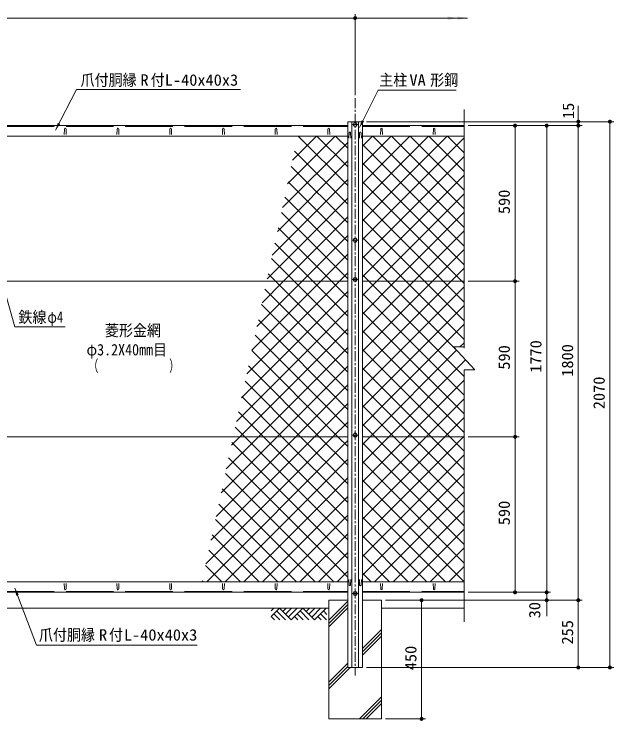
# Model space of a CAD drawing. Units: millimetres, scale not verified. Extents: x -4455 to 4455, y -3150 to 3150.
# Drawn here: x -2811 to -535, y -878 to 1802 of the extents above; entities that cross this region are included whole.
import ezdxf
from ezdxf.enums import TextEntityAlignment as Align

# ---------------------------------------------------------------- set-up
doc = ezdxf.new("R2010")
doc.units = ezdxf.units.MM
doc.header["$LTSCALE"] = 30
doc.linetypes.add('DASHED', pattern=[7.5, 6, -1.5])
doc.linetypes.add('USER1', pattern=[2, 1.25, -0.25, 0.25, -0.25])
for name, color, linetype, lineweight in [('0-0_6文字', 3, 'Continuous', 9), ('0-1_4基礎', 4, 'Continuous', 18), ('0-2_1部材', 3, 'Continuous', 18), ('0-3_SUNPOU', 1, 'Continuous', 18), ('0-4_GL', 7, 'Continuous', 9), ('0-5_中心線', 1, 'USER1', 18), ('0-6_8部品', 7, 'Continuous', 18), ('0-8_0', 1, 'Continuous', 18), ('0-9_2網', 4, 'Continuous', 18), ('0-C_5寸法', 1, 'Continuous', 18)]:
    doc.layers.add(name, color=color, linetype=linetype, lineweight=lineweight)
doc.styles.add('ＭＳ ゴシック', font='')
doc.styles.get('ＭＳ ゴシック').set_extended_font_data('MS Gothic')

# ---------------------------------------------------------------- blocks, each defined once
blk = doc.blocks.new('M1')
at = {"layer": '0-3_SUNPOU'}
blk.add_line((-7.5, 0), (-57.86, 0), dxfattribs=at)
for points in [[(0, 0), (-7.5, 0), (-7.44, 0.94)], [(0, 0), (-7.44, -0.94), (-7.5, 0)], [(0, 0), (-7.44, 0.94), (-7.26, 1.87)], [(0, 0), (-7.26, -1.87), (-7.44, -0.94)], [(0, 0), (-7.26, 1.87), (-6.97, 2.76)], [(0, 0), (-6.97, -2.76), (-7.26, -1.87)], [(0, 0), (-6.97, 2.76), (-6.57, 3.61)], [(0, 0), (-6.57, -3.61), (-6.97, -2.76)], [(0, 0), (-6.57, 3.61), (-6.07, 4.41)], [(0, 0), (-6.07, -4.41), (-6.57, -3.61)], [(0, 0), (-6.07, 4.41), (-5.47, 5.13)], [(0, 0), (-5.47, -5.13), (-6.07, -4.41)], [(0, 0), (-5.47, 5.13), (-4.78, 5.78)], [(0, 0), (-4.78, -5.78), (-5.47, -5.13)], [(0, 0), (-4.78, 5.78), (-4.02, 6.33)], [(0, 0), (-4.02, -6.33), (-4.78, -5.78)], [(0, 0), (-4.02, 6.33), (-3.19, 6.79)], [(0, 0), (-3.19, -6.79), (-4.02, -6.33)], [(0, 0), (-3.19, 6.79), (-2.32, 7.13)], [(0, 0), (-2.32, -7.13), (-3.19, -6.79)], [(0, 0), (-2.32, 7.13), (-1.41, 7.37)], [(0, 0), (-1.41, -7.37), (-2.32, -7.13)], [(0, 0), (-1.41, 7.37), (-0.47, 7.49)], [(0, 0), (-0.47, -7.49), (-1.41, -7.37)], [(0, 0), (-0.47, 7.49), (0.47, 7.49)], [(0, 0), (0.47, -7.49), (-0.47, -7.49)], [(0, 0), (0.47, 7.49), (1.41, 7.37)], [(0, 0), (1.41, 7.37), (2.32, 7.13)], [(0, 0), (2.32, 7.13), (3.19, 6.79)], [(0, 0), (3.19, 6.79), (4.02, 6.33)], [(0, 0), (4.02, 6.33), (4.78, 5.78)], [(0, 0), (4.78, 5.78), (5.47, 5.13)], [(0, 0), (5.47, 5.13), (6.07, 4.41)], [(0, 0), (6.07, 4.41), (6.57, 3.61)], [(0, 0), (6.57, 3.61), (6.97, 2.76)], [(0, 0), (6.97, 2.76), (7.26, 1.87)], [(0, 0), (7.26, 1.87), (7.44, 0.94)], [(0, 0), (7.44, 0.94), (7.5, 0)], [(0, 0), (1.41, -7.37), (0.47, -7.49)], [(0, 0), (2.32, -7.13), (1.41, -7.37)], [(0, 0), (3.19, -6.79), (2.32, -7.13)], [(0, 0), (4.02, -6.33), (3.19, -6.79)], [(0, 0), (4.78, -5.78), (4.02, -6.33)], [(0, 0), (5.47, -5.13), (4.78, -5.78)], [(0, 0), (6.07, -4.41), (5.47, -5.13)], [(0, 0), (6.57, -3.61), (6.07, -4.41)], [(0, 0), (6.97, -2.76), (6.57, -3.61)], [(0, 0), (7.26, -1.87), (6.97, -2.76)], [(0, 0), (7.44, -0.94), (7.26, -1.87)], [(0, 0), (7.5, 0), (7.44, -0.94)]]:
    blk.add_solid(points, dxfattribs=at)
blk = doc.blocks.new('GL-マーク')
at = {"layer": '0-8_0'}
for p, q in [((-418.12, -21.21), (-396.91, 0)), ((-418.12, -63.64), (-354.48, 0)), ((-354.48, 0), (-265.86, -88.62)), ((-304.52, 0), (-329.5, -24.98)), ((-262.09, 0), (-308.29, -46.2)), ((-219.67, 0), (-287.08, -67.41)), ((-177.24, 0), (-265.86, -88.62)), ((-177.24, 0), (-88.62, -88.62)), ((-127.28, 0), (-152.26, -24.98)), ((-84.85, 0), (-131.05, -46.19)), ((-42.43, 0), (-109.83, -67.41)), ((0, 0), (-88.62, -88.62)), ((-396.91, -42.43), (-350.71, -88.62)), ((-375.7, -21.21), (-308.29, -88.62)), ((-219.67, -42.43), (-173.47, -88.62)), ((-198.45, -21.21), (-131.05, -88.62)), ((3.77, -88.62), (-42.43, -42.43)), ((4.99, -47.42), (-21.21, -21.21)), ((-418.12, -63.64), (-393.14, -88.62)), ((-240.88, -63.64), (-215.9, -88.62)), ((-38.66, -88.62), (-63.64, -63.64))]:
    blk.add_line(p, q, dxfattribs=at)

msp = doc.modelspace()

# ---------------------------------------------------------------- linework, layer by layer
at = {"layer": '0-0_6文字', "color": 7}
for points in [[(-1951.04, 1516.75), (-2574.56, 1516.75), (-2653.25, 1362.62)], [(-1133.41, 1513.47), (-1429.69, 1513.47), (-1499.44, 1372.52)], [(-2616.97, 616.8), (-2808.11, 616.8), (-2855.63, 787.36)], [(-2115.85, -591.33), (-2725.98, -591.33), (-2807.74, -375.29)]]:
    msp.add_lwpolyline(points, dxfattribs=at)
for points in [[(-1500.33, 1370.73), (-1491.69, 1399.93), (-1482.36, 1395.31)], [(-2654.16, 1360.84), (-2645.15, 1389.93), (-2635.88, 1385.19)], [(-2808.45, -373.42), (-2792.96, -399.64), (-2802.71, -403.32)]]:
    msp.add_solid(points, dxfattribs=at)
at = {"layer": '0-1_4基礎', "color": 7, "lineweight": 9}
for p, q in [((-1616.68, -420.71), (-1616.68, -870.71)), ((-1616.68, -420.71), (-1544.68, -420.71)), ((-1488.68, -420.71), (-1416.68, -420.71)), ((-1416.68, -420.71), (-1416.68, -870.71)), ((-1616.68, -870.71), (-1416.68, -870.71))]:
    msp.add_line(p, q, dxfattribs=at)
at = {"layer": '0-1_4基礎'}
for p, q in [((-1616.68, -496.05), (-1544.68, -424.05)), ((-1616.68, -508.55), (-1544.68, -436.55)), ((-1616.68, -521.05), (-1544.68, -449.05)), ((-1488.68, -603.78), (-1416.68, -531.78)), ((-1488.68, -616.28), (-1416.68, -544.28)), ((-1488.68, -628.78), (-1416.68, -556.78)), ((-1616.68, -731.78), (-1544.68, -659.78)), ((-1616.68, -744.28), (-1544.68, -672.28)), ((-1616.68, -756.78), (-1535.61, -675.71)), ((-1499.79, -870.71), (-1416.68, -787.59)), ((-1487.29, -870.71), (-1416.68, -800.09)), ((-1474.79, -870.71), (-1416.68, -812.59))]:
    msp.add_line(p, q, dxfattribs=at)
at = {"layer": '0-2_1部材', "color": 1}
for p, q in [((-1516.68, 1494.55), (-1516.68, 1802.12)), ((-3286.68, 1787.12), (-1546.68, 1787.12)), ((-1512.25, 1787.12), (-1090.1, 1787.12)), ((-1127.6, 1787.12), (-1263.48, 1787.12))]:
    msp.add_line(p, q, dxfattribs=at)
at = {"layer": '0-2_1部材', "color": 4}
for p, q in [((-1102.97, 1440.25), (-1102.97, 534.75)), ((-1142.97, 539.75), (-1062.97, 453.59)), ((-1102.97, 539.75), (-1142.97, 539.75)), ((-1102.97, 453.59), (-1102.97, -502.23)), ((-1102.97, 453.59), (-1062.97, 453.59))]:
    msp.add_line(p, q, dxfattribs=at)
at = {"layer": '0-2_1部材', "color": 7, "lineweight": 9}
for p, q in [((-1544.68, 1394.29), (-1544.68, -675.71)), ((-1544.68, 1394.29), (-1488.68, 1394.29)), ((-1488.68, 1394.29), (-1488.68, -675.71)), ((-3288.68, 1379.29), (-1544.68, 1379.29)), ((-1488.68, 1379.29), (-1102.97, 1379.29)), ((-3288.68, 1339.29), (-1544.68, 1339.29)), ((-1488.68, 1339.29), (-1102.97, 1339.29)), ((-3288.68, 789.29), (-1544.68, 789.29)), ((-1488.68, 789.29), (-1102.97, 789.29)), ((-3288.68, 199.29), (-1544.68, 199.29)), ((-1488.68, 199.29), (-1102.97, 199.29)), ((-3288.68, -350.71), (-1544.68, -350.71)), ((-1488.68, -350.71), (-1102.97, -350.71)), ((-3288.68, -390.71), (-1544.68, -390.71)), ((-1488.68, -390.71), (-1102.97, -390.71)), ((-1544.68, -675.71), (-1488.68, -675.71))]:
    msp.add_line(p, q, dxfattribs=at)
at = {"layer": '0-2_1部材'}
for p, q in [((-1529.18, 1394.29), (-1529.18, -675.71)), ((-1504.18, 1394.29), (-1504.18, -675.71)), ((-2620.43, 1345.79), (-2619.68, 1366.29)), ((-2612.93, 1345.79), (-2613.68, 1366.29)), ((-2420.43, 1345.79), (-2419.68, 1366.29)), ((-2412.93, 1345.79), (-2413.68, 1366.29)), ((-2220.43, 1345.79), (-2219.68, 1366.29)), ((-2212.93, 1345.79), (-2213.68, 1366.29)), ((-2020.43, 1345.79), (-2019.68, 1366.29)), ((-2012.93, 1345.79), (-2013.68, 1366.29)), ((-1820.43, 1345.79), (-1819.68, 1366.29)), ((-1812.93, 1345.79), (-1813.68, 1366.29)), ((-1620.43, 1345.79), (-1619.68, 1366.29)), ((-1612.93, 1345.79), (-1613.68, 1366.29)), ((-1540.43, 1331.24), (-1539.68, 1351.74)), ((-1532.93, 1331.24), (-1533.68, 1351.74)), ((-1500.43, 1331.24), (-1499.68, 1351.74)), ((-1492.93, 1331.24), (-1493.68, 1351.74)), ((-1420.43, 1345.79), (-1419.68, 1366.29)), ((-1412.93, 1345.79), (-1413.68, 1366.29)), ((-1220.43, 1345.79), (-1219.68, 1366.29)), ((-1212.93, 1345.79), (-1213.68, 1366.29)), ((-1540.43, -342.66), (-1539.68, -363.16)), ((-1532.93, -342.66), (-1533.68, -363.16)), ((-1500.43, -342.66), (-1499.68, -363.16)), ((-1492.93, -342.66), (-1493.68, -363.16)), ((-2620.43, -357.21), (-2619.68, -377.71)), ((-2612.93, -357.21), (-2613.68, -377.71)), ((-2420.43, -357.21), (-2419.68, -377.71)), ((-2412.93, -357.21), (-2413.68, -377.71)), ((-2220.43, -357.21), (-2219.68, -377.71)), ((-2212.93, -357.21), (-2213.68, -377.71)), ((-2020.43, -357.21), (-2019.68, -377.71)), ((-2012.93, -357.21), (-2013.68, -377.71)), ((-1820.43, -357.21), (-1819.68, -377.71)), ((-1812.93, -357.21), (-1813.68, -377.71)), ((-1620.43, -357.21), (-1619.68, -377.71)), ((-1612.93, -357.21), (-1613.68, -377.71)), ((-1420.43, -357.21), (-1419.68, -377.71)), ((-1412.93, -357.21), (-1413.68, -377.71)), ((-1220.43, -357.21), (-1219.68, -377.71)), ((-1212.93, -357.21), (-1213.68, -377.71))]:
    msp.add_line(p, q, dxfattribs=at)
at = {"layer": '0-2_1部材', "color": 1, "linetype": 'DASHED'}
for p, q in [((-3288.68, 1376.29), (-1544.68, 1376.29)), ((-1488.68, 1376.29), (-1102.97, 1376.29)), ((-3288.68, -387.71), (-1544.68, -387.71)), ((-1488.68, -387.71), (-1102.97, -387.71))]:
    msp.add_line(p, q, dxfattribs=at)
at = {"layer": '0-2_1部材'}
for centre, start, end in [((-2616.68, 1366.29), 0, 180), ((-2416.68, 1366.29), 0, 180), ((-2216.68, 1366.29), 0, 180), ((-2016.68, 1366.29), 0, 180), ((-1816.68, 1366.29), 0, 180), ((-1616.68, 1366.29), 0, 180), ((-1416.68, 1366.29), 0, 180), ((-1216.68, 1366.29), 0, 180), ((-1536.68, 1351.74), 0, 180), ((-1496.68, 1351.74), 0, 180), ((-1536.68, -363.16), 180, 0), ((-1496.68, -363.16), 180, 0), ((-2616.68, -377.71), 180, 0), ((-2416.68, -377.71), 180, 0), ((-2216.68, -377.71), 180, 0), ((-2016.68, -377.71), 180, 0), ((-1816.68, -377.71), 180, 0), ((-1616.68, -377.71), 180, 0), ((-1416.68, -377.71), 180, 0), ((-1216.68, -377.71), 180, 0)]:
    msp.add_arc(centre, 3, start, end, dxfattribs=at)
at = {"layer": '0-2_1部材', "color": 1}
for points in [[(-1165.1, 1793.37), (-1127.6, 1787.12), (-1165.1, 1780.87)], [(-1127.6, 1793.37), (-1090.1, 1787.12), (-1127.6, 1780.87)]]:
    msp.add_solid(points, dxfattribs=at)
at = {"layer": '0-4_GL'}
for p, q in [((-3216.68, -450.71), (-1616.68, -450.71)), ((-1416.68, -450.71), (-1102.97, -450.71))]:
    msp.add_line(p, q, dxfattribs=at)
at = {"layer": '0-5_中心線'}
msp.add_line((-1516.68, 1483.6), (-1516.68, -705.64), dxfattribs=at)
at = {"layer": '0-6_8部品', "color": 1, "linetype": 'USER1'}
for p, q in [((-1530.11, 1383.74), (-1503.23, 1383.74)), ((-1526.81, 944.29), (-1506.01, 944.29)), ((-1530.12, 795.72), (-1503.23, 795.72)), ((-1530.12, 205.72), (-1503.23, 205.72)), ((-1530.11, -395.16), (-1503.23, -395.16))]:
    msp.add_line(p, q, dxfattribs=at)
at = {"layer": '0-6_8部品', "color": 3}
for p, q in [((-1522.1, 1379.56), (-1522.93, 1379.56)), ((-1511.25, 1379.56), (-1510.43, 1379.56))]:
    msp.add_line(p, q, dxfattribs=at)
for points in [[(-1508.84, 1383.74), (-1512.76, 1390.53), (-1520.6, 1390.53), (-1524.52, 1383.74), (-1520.6, 1376.95), (-1512.76, 1376.95)], [(-1508.84, 944.29), (-1512.76, 951.08), (-1520.6, 951.08), (-1524.52, 944.29), (-1520.6, 937.5), (-1512.76, 937.5)], [(-1508.84, 795.72), (-1512.76, 802.51), (-1520.6, 802.51), (-1524.52, 795.72), (-1520.6, 788.93), (-1512.76, 788.93)], [(-1508.84, 205.72), (-1512.76, 212.51), (-1520.6, 212.51), (-1524.52, 205.72), (-1520.6, 198.93), (-1512.76, 198.93)], [(-1508.84, -395.16), (-1512.76, -401.95), (-1520.6, -401.95), (-1524.52, -395.16), (-1520.6, -388.37), (-1512.76, -388.37)]]:
    msp.add_lwpolyline(points, close=True, dxfattribs=at)
for centre in [(-1516.68, 1383.74), (-1516.68, 944.29), (-1516.68, 795.72), (-1516.68, 205.72), (-1516.68, -395.16)]:
    msp.add_circle(centre, 6.8, dxfattribs=at)
at = {"layer": '0-9_2網'}
for p, q in [((-1792.41, 1068.16), (-1544.68, 1315.9)), ((-1773.04, 1158.24), (-1591.99, 1339.29)), ((-1753.67, 1248.33), (-1662.7, 1339.29)), ((-1734.3, 1338.41), (-1733.41, 1339.29)), ((-1544.68, 1151.8), (-1732.17, 1339.29)), ((-1544.68, 1222.51), (-1661.46, 1339.29)), ((-1544.68, 1293.22), (-1590.74, 1339.29)), ((-1488.68, 1301.19), (-1450.57, 1339.29)), ((-1488.68, 1230.48), (-1379.86, 1339.29)), ((-1488.68, 1159.76), (-1309.15, 1339.29)), ((-1488.68, 1089.05), (-1238.44, 1339.29)), ((-1488.68, 1018.34), (-1167.73, 1339.29)), ((-1488.68, 947.63), (-1102.97, 1333.33)), ((-1102.97, 992.94), (-1449.32, 1339.29)), ((-1102.97, 1063.65), (-1378.61, 1339.29)), ((-1102.97, 1134.36), (-1307.9, 1339.29)), ((-1102.97, 1205.07), (-1237.19, 1339.29)), ((-1102.97, 1275.78), (-1166.48, 1339.29)), ((-1102.97, 922.23), (-1488.68, 1307.93)), ((-1544.68, 1081.09), (-1746.28, 1282.69)), ((-1488.68, 876.92), (-1102.97, 1262.62)), ((-1811.78, 978.08), (-1544.68, 1245.19)), ((-1102.97, 851.52), (-1488.68, 1237.22)), ((-1544.68, 1010.38), (-1758.79, 1224.49)), ((-1488.68, 806.21), (-1102.97, 1191.91)), ((-1831.15, 888), (-1544.68, 1174.48)), ((-1544.68, 939.67), (-1771.31, 1166.3)), ((-1111.46, 789.29), (-1488.68, 1166.51)), ((-1850.53, 797.91), (-1544.68, 1103.76)), ((-1544.68, 868.96), (-1783.82, 1108.1)), ((-1182.17, 789.29), (-1488.68, 1095.8)), ((-1544.68, 798.25), (-1796.34, 1049.91)), ((-1364.18, 789.29), (-1102.97, 1050.49)), ((-1788.44, 789.29), (-1544.68, 1033.05)), ((-1252.88, 789.29), (-1488.68, 1025.09)), ((-1606.43, 789.29), (-1808.85, 991.71)), ((-1293.47, 789.29), (-1102.97, 979.78)), ((-1717.73, 789.29), (-1544.68, 962.34)), ((-1323.59, 789.29), (-1488.68, 954.38)), ((-1677.14, 789.29), (-1821.37, 933.51)), ((-1647.02, 789.29), (-1544.68, 891.63)), ((-1222.75, 789.29), (-1102.97, 909.07)), ((-1747.85, 789.29), (-1833.88, 875.32)), ((-1152.04, 789.29), (-1102.97, 838.36)), ((-1818.56, 789.29), (-1846.39, 817.12)), ((-1576.31, 789.29), (-1544.68, 820.92)), ((-1928.01, 437.59), (-1576.31, 789.29)), ((-1908.64, 527.67), (-1647.02, 789.29)), ((-1889.27, 617.75), (-1717.73, 789.29)), ((-1869.9, 707.83), (-1788.44, 789.29)), ((-1544.68, 515.4), (-1818.56, 789.29)), ((-1544.68, 586.11), (-1747.85, 789.29)), ((-1544.68, 656.82), (-1677.14, 789.29)), ((-1544.68, 727.53), (-1606.43, 789.29)), ((-1488.68, 664.79), (-1364.18, 789.29)), ((-1488.68, 594.08), (-1293.47, 789.29)), ((-1488.68, 523.37), (-1222.75, 789.29)), ((-1488.68, 452.66), (-1152.04, 789.29)), ((-1102.97, 568.68), (-1323.59, 789.29)), ((-1102.97, 639.39), (-1252.88, 789.29)), ((-1102.97, 710.1), (-1182.17, 789.29)), ((-1102.97, 780.81), (-1111.46, 789.29)), ((-1544.68, 444.69), (-1858.91, 758.93)), ((-1488.68, 381.95), (-1102.97, 767.65)), ((-1947.38, 347.5), (-1544.68, 750.21)), ((-1102.97, 356.54), (-1488.68, 742.25)), ((-1544.68, 373.98), (-1871.42, 700.73)), ((-1488.68, 311.24), (-1102.97, 696.94)), ((-1966.76, 257.42), (-1544.68, 679.5)), ((-1102.97, 285.83), (-1488.68, 671.53)), ((-1544.68, 303.27), (-1883.94, 642.53)), ((-1488.68, 240.53), (-1102.97, 626.23)), ((-1954.18, 199.29), (-1544.68, 608.79)), ((-1102.97, 215.12), (-1488.68, 600.82)), ((-1544.68, 232.56), (-1896.45, 584.34)), ((-1883.47, 199.29), (-1544.68, 538.08)), ((-1118.74, 539.75), (-1102.97, 555.52)), ((-1582.12, 199.29), (-1908.97, 526.14)), ((-1157.85, 199.29), (-1488.68, 530.11)), ((-1652.83, 199.29), (-1921.48, 467.95)), ((-1812.75, 199.29), (-1544.68, 467.37)), ((-1228.56, 199.29), (-1488.68, 459.4)), ((-1063.48, 453.59), (-1063.22, 453.85)), ((-1723.54, 199.29), (-1934, 409.75)), ((-1742.04, 199.29), (-1544.68, 396.66)), ((-1299.27, 199.29), (-1488.68, 388.69)), ((-1794.25, 199.29), (-1946.51, 351.55)), ((-1671.33, 199.29), (-1544.68, 325.95)), ((-1247.07, 199.29), (-1102.97, 343.38)), ((-1369.98, 199.29), (-1488.68, 317.98)), ((-1864.96, 199.29), (-1959.03, 293.36)), ((-1176.36, 199.29), (-1102.97, 272.67)), ((-1600.62, 199.29), (-1544.68, 255.24)), ((-1440.69, 199.29), (-1488.68, 247.27)), ((-1935.67, 199.29), (-1971.54, 235.16)), ((-2082.98, -283.07), (-1600.62, 199.29)), ((-2063.61, -192.99), (-1671.33, 199.29)), ((-2044.24, -102.91), (-1742.04, 199.29)), ((-2024.87, -12.83), (-1812.75, 199.29)), ((-2005.5, 77.26), (-1883.47, 199.29)), ((-1986.13, 167.34), (-1954.18, 199.29)), ((-1544.68, -191.7), (-1935.67, 199.29)), ((-1544.68, -120.99), (-1864.96, 199.29)), ((-1544.68, -50.28), (-1794.25, 199.29)), ((-1544.68, 20.43), (-1723.54, 199.29)), ((-1544.68, 91.14), (-1652.83, 199.29)), ((-1544.68, 161.85), (-1582.12, 199.29)), ((-1488.68, -42.32), (-1247.07, 199.29)), ((-1488.68, -113.03), (-1176.36, 199.29)), ((-1488.68, -183.74), (-1105.65, 199.29)), ((-1102.97, -138.43), (-1440.69, 199.29)), ((-1102.97, -67.72), (-1369.98, 199.29)), ((-1102.97, 2.99), (-1299.27, 199.29)), ((-1102.97, 73.7), (-1228.56, 199.29)), ((-1102.97, 144.41), (-1157.85, 199.29)), ((-1105.65, 199.29), (-1102.97, 201.96)), ((-2079.91, -350.71), (-1544.68, 184.53)), ((-1544.68, -262.41), (-1984.06, 176.97)), ((-1102.97, -209.14), (-1488.68, 176.56)), ((-2009.2, -350.71), (-1544.68, 113.82)), ((-1544.68, -333.13), (-1996.57, 118.77)), ((-1488.68, -254.45), (-1102.97, 131.25)), ((-1102.97, -279.85), (-1488.68, 105.85)), ((-1597.8, -350.71), (-2009.09, 60.57)), ((-1488.68, -325.16), (-1102.97, 60.54)), ((-1938.49, -350.71), (-1544.68, 43.1)), ((-1102.97, -350.56), (-1488.68, 35.14)), ((-1668.51, -350.71), (-2021.6, 2.38)), ((-1443.52, -350.71), (-1102.97, -10.17)), ((-1867.78, -350.71), (-1544.68, -27.61)), ((-1173.54, -350.71), (-1488.68, -35.57)), ((-1739.22, -350.71), (-2034.12, -55.82)), ((-1797.07, -350.71), (-1544.68, -98.32)), ((-1244.25, -350.71), (-1488.68, -106.28)), ((-1372.81, -350.71), (-1102.97, -80.88)), ((-1809.93, -350.71), (-2046.63, -114.01)), ((-1302.09, -350.71), (-1102.97, -151.59)), ((-1880.64, -350.71), (-2059.14, -172.21)), ((-1726.36, -350.71), (-1544.68, -169.03)), ((-1314.96, -350.71), (-1488.68, -176.99)), ((-1951.35, -350.71), (-2071.66, -230.41)), ((-1655.65, -350.71), (-1544.68, -239.74)), ((-1231.38, -350.71), (-1102.97, -222.3)), ((-1385.67, -350.71), (-1488.68, -247.7)), ((-2022.06, -350.71), (-2084.17, -288.6)), ((-1160.67, -350.71), (-1102.97, -293.01)), ((-1584.94, -350.71), (-1544.68, -310.45)), ((-1456.38, -350.71), (-1488.68, -318.41)), ((-2092.78, -350.71), (-2096.69, -346.8))]:
    msp.add_line(p, q, dxfattribs=at)
for points in [[(-1488.68, 735.5), (-1434.89, 789.29), (-1102.97, 1121.2)], [(-1119.78, 514.77), (-1394.3, 789.29), (-1488.68, 883.67)], [(-1102.97, 427.25), (-1465.01, 789.29), (-1488.68, 812.96)], [(-1488.68, 169.82), (-1459.2, 199.29), (-1131.31, 527.18)], [(-1488.68, 99.1), (-1388.49, 199.29), (-1097.26, 490.52)], [(-1488.68, 28.39), (-1317.78, 199.29), (-1102.97, 414.1)]]:
    msp.add_lwpolyline(points, dxfattribs=at)
at = {"layer": '0-C_5寸法'}
for p, q in [((-669.72, 1424.29), (-669.72, 1454.29)), ((-1473.68, 1394.29), (-654.72, 1394.29)), ((-1473.68, 1394.29), (-534.72, 1394.29)), ((-669.72, 1379.29), (-669.72, 1394.29)), ((-1087.97, 1379.29), (-894.72, 1379.29)), ((-1087.97, 1379.29), (-774.72, 1379.29)), ((-1087.97, 1379.29), (-654.72, 1379.29)), ((-1087.97, 1379.29), (-654.72, 1379.29)), ((-909.72, 1349.29), (-909.72, 819.29)), ((-789.72, 1349.29), (-789.72, -360.71)), ((-669.72, 1349.29), (-669.72, -390.71)), ((-669.72, 1349.29), (-669.72, 1319.29)), ((-549.72, 1364.29), (-549.72, -645.71)), ((-1087.97, 789.29), (-894.72, 789.29)), ((-1087.97, 789.29), (-894.72, 789.29)), ((-909.72, 759.29), (-909.72, 229.29)), ((-1087.97, 199.29), (-894.72, 199.29)), ((-1087.97, 199.29), (-894.72, 199.29)), ((-909.72, 169.29), (-909.72, -360.71)), ((-789.72, -360.71), (-789.72, -330.71)), ((-1087.97, -390.71), (-894.72, -390.71)), ((-1087.97, -390.71), (-774.72, -390.71)), ((-1087.97, -390.71), (-774.72, -390.71)), ((-789.72, -390.71), (-789.72, -420.71)), ((-1401.68, -420.71), (-774.72, -420.71)), ((-1401.68, -420.71), (-654.72, -420.71)), ((-1401.68, -420.71), (-654.72, -420.71)), ((-1401.68, -420.71), (-1249.34, -420.71)), ((-1264.34, -450.71), (-1264.34, -840.71)), ((-789.72, -450.71), (-789.72, -480.71)), ((-669.72, -450.71), (-669.72, -645.71)), ((-1473.68, -675.71), (-534.72, -675.71)), ((-1473.68, -675.71), (-654.72, -675.71)), ((-1401.68, -870.71), (-1249.34, -870.71))]:
    msp.add_line(p, q, dxfattribs=at)

# ---------------------------------------------------------------- block references
at = {"layer": '0-2_1部材'}
msp.add_blockref('M1', (-1516.68, 1787.12), dxfattribs=at)
at = {"layer": '0-4_GL', "xscale": 0.5, "yscale": 0.5}
msp.add_blockref('GL-マーク', (-1626.57, -450.71), dxfattribs=at)
at = {"layer": '0-C_5寸法'}
for p, rotation in [((-669.72, 1394.29), 270), ((-549.72, 1394.29), 90), ((-909.72, 1379.29), 90), ((-789.72, 1379.29), 90), ((-669.72, 1379.29), 90), ((-669.72, 1379.29), 90), ((-909.72, 789.29), 270), ((-909.72, 789.29), 90), ((-909.72, 199.29), 270), ((-909.72, 199.29), 90), ((-909.72, -390.71), 270), ((-789.72, -390.71), 270), ((-789.72, -390.71), 270), ((-669.72, -420.71), 270), ((-1264.34, -420.71), 90), ((-789.72, -420.71), 90), ((-669.72, -420.71), 90), ((-669.72, -675.71), 270), ((-549.72, -675.71), 270), ((-1264.34, -870.71), 270)]:
    msp.add_blockref('M1', p, dxfattribs=dict(at, rotation=rotation))

# ---------------------------------------------------------------- texts
at = {"layer": '0-0_6文字', "style": 'ＭＳ ゴシック'}
for s, height, width, p in [('爪付胴縁  付', 43.33, 0.9, (-2558.62, 1517.67)), ('R', 43.33, 1.05, (-2331.2, 1517.67)), ('L-40x40x3', 43.33, 1.05, (-2239, 1517.67)), ('VA', 43.33, 1.05, (-1310.53, 1517.67)), ('菱形金網', 43.33, 0.9, (-2466.11, 568.06)), ('φ3.2X40mm目', 43.3, 0.9, (-2535.93, 494.87)), ('（\u3000\u3000\u3000 \u3000 \u3000\u3000）', 43.33, 0.65, (-2529.39, 433.72)), ('爪付胴縁  付', 43.33, 0.9, (-2716.69, -586.8)), ('R', 43.33, 1.05, (-2488.53, -586.8)), ('L-40x40x3', 43.33, 1.05, (-2394.11, -586.8))]:
    msp.add_text(s, height=height, dxfattribs=dict(at, width=width)).set_placement(p, align=Align.BOTTOM_LEFT)
at = {"layer": '0-2_1部材', "style": 'ＭＳ ゴシック'}
for s, width, p in [('主柱', 0.9, (-1425.12, 1517.83)), ('形鋼', 0.9, (-1231.9, 1517.83)), ('鉄線', 0.9, (-2794.53, 618.38)), ('φ4', 0.8, (-2684.2, 618.38))]:
    msp.add_text(s, height=43.33, dxfattribs=dict(at, width=width)).set_placement(p, align=Align.BOTTOM_LEFT)
at = {"layer": '0-C_5寸法', "color": 3, "style": 'ＭＳ ゴシック', "width": 1.05}
for s, p in [('15', (-672.95, 1404.22)), ('590', (-916.4, 1043.79)), ('590', (-916.4, 453.79)), ('1770', (-796.4, 441.79)), ('1800', (-676.4, 426.79)), ('2070', (-556.4, 303.79)), ('590', (-916.4, -136.21)), ('30', (-800.79, -489.34)), ('255', (-676.4, -588.71)), ('450', (-1271.01, -686.21))]:
    msp.add_text(s, height=43.33, rotation=90, dxfattribs=at).set_placement(p, align=Align.BOTTOM_LEFT)

doc.saveas('drawing.dxf')
